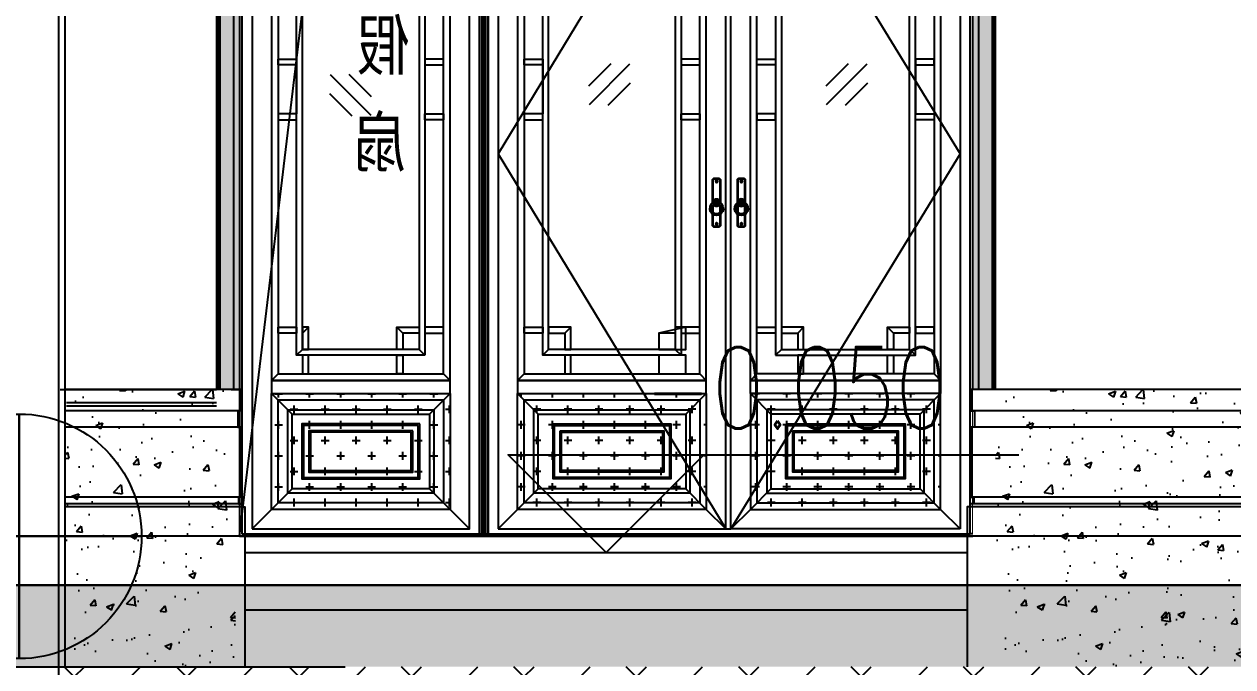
# Model space of a CAD drawing. Extents: x 296441 to 853063, y 459050 to 1117990.
# Drawn here: x 658513 to 662221, y 1053205 to 1055175 of the extents above; entities that cross this region are included whole.
import ezdxf
from ezdxf.enums import TextEntityAlignment as Align
from ezdxf.xclip import XClip

# ---------------------------------------------------------------- set-up
doc = ezdxf.new("R2010")
doc.units = 0
doc.header["$LTSCALE"] = 1000
doc.header["$XCLIPFRAME"] = 0
for name, pattern in [('CENTER-1', [10, 6.25, -1.25, 1.25, -1.25]), ('CENTER2', [28.574999999999996, 19.05, -3.174999999999999, 3.174999999999999, -3.174999999999999]), ('DASH', [0.35, 0.25, -0.1]), ('E4-ELEV-S$0$HIDDEN2', [4.762499999999999, 3.175, -1.5875])]:
    doc.linetypes.add(name, pattern=pattern)
for name, color, linetype in [('1-1poumian-16-20$0$ZT1_Dim---标注---PM、LM、DY、JD', 252, 'Continuous'), ('1.5铝板', 3, 'Continuous'), ('95', 95, 'Continuous'), ('A-WALL', 1, 'Continuous'), ('A_ABOVE', 21, 'DASH'), ('B-ELEV-S02$0$A-ELEV-MEDM-HEVY', 2, 'Continuous'), ('B-ELEV-S02$0$A-ELEV-THIN', 144, 'Continuous'), ('E1-ELEV-S$0$A-WALL', 1, 'Continuous'), ('E1-ELEV-S$0$G-XREF', 2, 'Continuous'), ('E1-ELEV-S$0$J04$0$A-DETL-FNSH', 6, 'Continuous'), ('E1-TEXT-S$0$A-ANNO-LEVL', 3, 'Continuous'), ('E1-TEXT-S$0$A-ANNO-LEVL-TEXT', 255, 'Continuous'), ('E4-ELEV-S$0$A-ELEV-HDDN', 161, 'E4-ELEV-S$0$HIDDEN2'), ('E4-ELEV-S$0$A-ELEV-HEVY', 2, 'Continuous'), ('E4-ELEV-S$0$A-ELEV-MEDM-HEVY', 2, 'Continuous'), ('E4-ELEV-S$0$A-ELEV-THIN', 144, 'Continuous'), ('E4-ELEV-S$0$A-ELEV-XTHIN', 5, 'Continuous'), ('E4-ELEV-S$0$A-HOLE', 211, 'Continuous'), ('E4-ELEV-S$0$A-WALL', 1, 'Continuous'), ('E4-ELEV-S$0$G-XREF', 2, 'Continuous'), ('E4-ELEV-S$0$J04$0$A-DETL-FNSH', 6, 'Continuous'), ('E4-TEXT-S$0$G-XREF', 2, 'Continuous'), ('G-GRID', 8, 'CENTER2'), ('G-XREF', 2, 'Continuous'), ('mt2-E$0$A-ELEV-OTLN', 1, 'Continuous'), ('SL-CXJ-001', 4, 'Continuous'), ('ZT0_默认图层-----PM、LM、DY、JD', 7, 'Continuous'), ('ZT1_通用--填充---PM、LM、DY、JD', 8, 'Continuous'), ('ZT3_面板--石材板-PM、LM、DY、JD', 45, 'Continuous'), ('主框线', 4, 'Continuous'), ('副框内口线', 6, 'Continuous'), ('花格栅', 6, 'Continuous'), ('铝合金花格条', 5, 'Continuous')]:
    doc.layers.add(name, color=color, linetype=linetype)
doc.layers.add('E4-ELEV-S$0$A-ANNO-NPLT', color=215, linetype='Continuous', plot=False)
doc.layers.add('E4-TEXT-S$0$A-ANNO-NPLT', color=215, linetype='Continuous', plot=False)
doc.styles.add('-宋体', font='', dxfattribs={"width": 0.8})
doc.styles.add('E1-TEXT-S$0$GOA_01_thin_0.75', font='romans.shx', dxfattribs={"width": 0.75, "bigfont": 'hzdx.shx'})
doc.styles.get('-宋体').set_extended_font_data('SimSun')

# ---------------------------------------------------------------- blocks, each defined once
blk = doc.blocks.new('E4-ELEV-S$0$weiqiang')
at = {"layer": 'E4-ELEV-S$0$A-WALL'}
for p, q in [((119.9936870211968, 3230), (119.9996652280679, -0.0001583626726642251)), ((-119.9996652276022, -0.0001583626726642251), (119.9996652276022, 0.0001583626726642251))]:
    blk.add_line(p, q, dxfattribs=at)
at = {"layer": 'E4-ELEV-S$0$J04$0$A-DETL-FNSH'}
blk.add_line((139.9955625524744, 3209.999999999884), (139.9951528582023, 0), dxfattribs=at)
blk = doc.blocks.new('E4-ELEV-S$0$A$C6F811121')
for p, q in [((1.30385160446167e-08, -749.9999999850988), (9.313225746154785e-09, 750.0000000111759)), ((-749.9999999888241, 1.117587089538574e-08), (750.0000000093132, 0))]:
    blk.add_line(p, q)
blk.add_circle((1.117587089538574e-08, 3.725290298461914e-09), 749.9999999999998)
blk = doc.blocks.new('*U2516')
at = {"layer": 'B-ELEV-S02$0$A-ELEV-MEDM-HEVY'}
blk.add_line((293.086445615816, 4.706172812334188e-10), (-246.9182930405078, -3.964837592996123e-10), dxfattribs=at)
at = {"layer": 'B-ELEV-S02$0$A-ELEV-THIN'}
for p, q in [((293.086445615816, -64.99999999923836), (-246.9182930400421, -65.00000000010544)), ((293.086445615816, -114.9999999992675), (-246.9182930400421, -115.0000000001345)), ((293.0864456158015, -329.9999999990346), (-246.9182930405078, -329.9999999999017)), ((293.0864456157869, -349.9999999993838), (-246.9182930405078, -350.0000000002219)), ((293.0864456158015, -360.0009192622333), (-246.9182930405078, -360.0009192631005))]:
    blk.add_line(p, q, dxfattribs=at)
blk = doc.blocks.new('*U2515')
at = {"layer": 'B-ELEV-S02$0$A-ELEV-MEDM-HEVY'}
blk.add_line((873.7925263893121, 1.403073629923019e-09), (-561.2074736107897, -9.011468779582915e-10), dxfattribs=at)
at = {"layer": 'B-ELEV-S02$0$A-ELEV-THIN'}
for p, q in [((873.7925263893121, -64.9999999983059), (-561.2074736103241, -65.0000000006101)), ((873.7925263893121, -114.999999998335), (-561.2074736103241, -115.0000000006392)), ((873.7925263892976, -329.9999999981021), (-561.2074736107897, -330.0000000004064)), ((873.792526389283, -349.9999999984514), (-561.2074736107897, -350.0000000007266)), ((873.7925263892976, -360.0009192613009), (-561.2074736107897, -360.0009192636052))]:
    blk.add_line(p, q, dxfattribs=at)
blk = doc.blocks.new('铜拉环')
at = {"color": 6}
for p, q in [((-2.25, 4.465142774803098), (-2.249999999767169, -4.465142774919514)), ((2.250000000232831, 4.465142774686683), (2.249999999767169, -4.465142774919514))]:
    blk.add_line(p, q, dxfattribs=at)
for centre, radius, start, end in [((0, -18.5), 21, 96.15063982235606, 83.84936017764394), ((0, 0), 4.999999999941792, 23.49372612488886, 156.5062738751111), ((0, -18.5), 16, 98.08401390717475, 81.91598609282526), ((0, 0), 4.999999999941792, 216.9667424906364, 323.0332575093636)]:
    blk.add_arc(centre, radius, start, end, dxfattribs=at)
blk = doc.blocks.new('窗执手')
at = {"color": 6}
for points in [[(12.00000000000122, -28.76631206035407), (12.00000000023405, 43.49999999999974, 0.414213562373095), (10.00000000023405, 45.49999999999974, 0.414213562373095), (8.000000000234053, 47.50000000011616), (-8.000000000231609, 47.49999999999974, 0.414213562373095), (-10.00000000023161, 45.49999999999974, 0.414213562373095), (-12.00000000023161, 43.49999999999974), (-12.00000000023161, -28.7663120605869)], [(10.00000000000122, -21.86474908096741), (10.00000000023405, 43.49999999999974, -0.4142135623816193), (8.000000000234053, 45.50000000005795), (-8.000000000231609, 45.49999999999974, -0.4142135623730951), (-10.00000000023161, 43.49999999999974), (-10.00000000023161, -21.86474908090921)], [(-12.00000000023161, -63.23368793941361), (-12.00000000023161, -98.50000000000026, 0.414213562373095), (-10.00000000023161, -100.5000000000003, 0.414213562373095), (-8.000000000231609, -102.5000000000003), (8.000000000234053, -102.5000000000003, 0.414213562373095), (10.00000000023405, -100.5000000000003, 0.414213562373095), (12.00000000000122, -98.50002934015382), (12.00000000000122, -63.23368793964644)], [(-10.00000000023161, -64.46618531248558), (-10.00000000023161, -98.50000000000026, -0.4142135623730951), (-8.000000000231609, -100.5000000000003), (8.000000000234053, -100.5000000000003, -0.4142135623389978), (10.00000000000122, -98.50000000000026), (10.00000000000122, -64.466185312602)]]:
    blk.add_lwpolyline(points, format="xyb", dxfattribs=at)
for points in [[(-12.00000000023161, -35.41699475608792), (-12.00000000023161, -56.5830052439708)], [(-11.56706704059494, -28.47279371728681), (-10.74999999999878, -27.50000000011667), (-11.69590533082251, -26.37381240807034), (-10.54344176431064, -25.4027790385301), (-11.25146348960575, -24.11369384994057), (-9.93170497449924, -23.38615310232879), (-10.37463421630551, -21.9837091377124), (-8.938298332503706, -21.52761999529346), (-9.099113569360867, -20.06571238947825), (-7.601397897581279, -19.8986021020103), (-7.47391908848536, -18.43341114535022), (-5.972380005287647, -18.5617016680192), (-5.561506090451672, -17.14953382592674), (-4.113846898776188, -17.56829502579083), (-3.435367531374737, -16.26341911772059), (-2.097220962400257, -16.95655823563018), (-1.177209725602239, -15.80911991058409), (-4.644391538022319e-10, -16.75000000000026), (1.177209725139022, -15.80911991058409), (2.09722096170421, -16.9565582357466), (3.43536753091152, -16.26341911772059), (4.113846898312971, -17.56829502579083), (5.561506089988455, -17.14953382592674), (5.97238000482443, -18.5617016680192), (7.473919088022143, -18.43341114535022), (7.601397897118062, -19.8986021020103), (9.09911356889765, -20.06571238947825), (8.938298332040489, -21.52761999529346), (10.37463421584229, -21.9837091377124), (9.931704974036023, -23.38615310232879), (11.25146348914254, -24.11369384994057), (10.54344176384743, -25.4027790385301), (11.6959053303593, -26.37381240807034), (10.74999999953556, -27.49999999988384), (11.56706703966606, -28.47279371664652)], [(-9.93730345717509, -27.50000000005846), (-10.24999999999878, -27.50000000005846)], [(-6.829454499761283, -26.14153703744549), (-10.0530491240776, -25.50032419955849)], [(-10.00000000023161, -33.51000400341607), (-10.00000000023161, -58.48999599658444)], [(9.658132502577558, -33.2438063449811), (8.938298332040489, -33.47238000470705), (9.09911356889765, -34.93428761052226), (7.601397897118062, -35.10139789799021), (7.473919088022143, -36.56658885465029), (5.97238000482443, -36.43829833198131), (5.561506089988455, -37.85046617407377), (4.113846898312971, -37.43170497420968), (3.43536753091152, -38.73658088227992), (2.09722096193704, -38.04344176437033), (1.177209725139022, -39.19088008941642), (1.222133505507372e-12, -38.25000000000026), (-1.177209725602239, -39.19088008941642), (-2.097220962167427, -38.04344176425391), (-3.435367531374737, -38.73658088227992), (-4.113846898776188, -37.43170497420968), (-5.561506090451672, -37.85046617407377), (-5.972380005287647, -36.43829833198131), (-7.47391908848536, -36.56658885465029), (-7.601397897581279, -35.10139789799021), (-9.099113569360867, -34.93428761052226), (-8.938298332503706, -33.47238000470705), (-9.658132502575114, -33.24380634515572)], [(-9.469765208194673, -23.57749481831004), (-4.731779619584501, -25.54003270692218)], [(-4.157348061444878, -24.72214883466975), (-8.522563526172831, -21.80540511180905)], [(-4.884746649999812, -30.76388336333937), (-8.522563526172831, -33.19459488819146)], [(-3.535533905726567, -23.96446609380681), (-7.247844506985217, -20.25215549254816)], [(-3.535533905726567, -31.03553390619371), (-7.247844506985217, -34.74784450745236)], [(-2.777851165503904, -23.34265193872878), (-5.694594888946682, -18.97743647417545)], [(-2.777851165271073, -31.65734806115532), (-5.694594888713851, -36.02256352588327)], [(-1.91341716237244, -22.88060233771128), (-3.92250518244569, -18.0302347920954)], [(-1.91341716237244, -32.11939766228923), (-3.922505182212859, -36.96976520802153)], [(-0.9754516088857201, -22.59607359778627), (-1.999675801022619, -17.44695087592143)], [(-0.9754516088857201, -32.40392640215603), (-1.999675801255449, -37.55304912402087)], [(-6.972697974561015e-10, -17.25000000000026), (-2.316085101483623e-10, -22.50000000005846)], [(-6.972697974561015e-10, -37.75000000000026), (-2.316085101483623e-10, -32.49999999994205)], [(0.9754516084225031, -22.59607359772806), (1.999675800559402, -17.44695087586322)], [(0.9754516086553338, -32.40392640227245), (1.999675800792232, -37.55304912407908)], [(1.913417161909223, -22.88060233753666), (3.922505181982473, -18.03023479192078)], [(1.913417161909223, -32.11939766246385), (3.922505181749642, -36.96976520819615)], [(2.777851165040687, -23.34265193855416), (5.694594888483465, -18.97743647388441)], [(2.777851165040687, -31.65734806150456), (5.694594888250634, -36.02256352617431)], [(3.53553390549618, -23.96446609363218), (7.247844506754831, -20.25215549248995)], [(3.53553390549618, -31.03553390631012), (7.247844506987661, -34.74784450745236)], [(4.157348061214492, -24.72214883449513), (8.522563526175276, -21.80540511157622)], [(9.469765208197117, -23.57749481831004), (4.731779619354114, -25.54003270686397)], [(4.884746649303764, -30.76388336316475), (8.522563526175276, -33.19459488842429)], [(6.829454499530897, -26.14153703732907), (10.05304912408005, -25.50032419938387)], [(9.937303457410366, -27.50000000011667), (10.25000000000122, -27.50000000011667)], [(10.00000000000122, -58.48999599681727), (10.00000000000122, -33.51000400318324)], [(12.00000000000122, -56.58300524432005), (12.00000000000122, -35.41699475573867)]]:
    blk.add_lwpolyline(points, dxfattribs=at)
at = {"color": 6, "linetype": 'ByBlock'}
for centre in [(1.222133505507372e-12, 37.50000000005795), (1.222133505507372e-12, -92.50000000005846)]:
    blk.add_circle(centre, 3.600000000093132, dxfattribs=at)
at = {"color": 6, "linetype": 'DASH', "ltscale": 0.002}
for centre in [(1.222133505507372e-12, 37.49999999999974), (1.222133505507372e-12, -92.50000000000026)]:
    blk.add_circle(centre, 2.5, dxfattribs=at)
at = {"color": 6}
blk.add_blockref('铜拉环', (1.222133505507372e-12, -27.50000000000026), dxfattribs=at)
blk = doc.blocks.new('单层玻璃')
at = {"layer": '95'}
for p, q in [((-1.216571543132886, -0.08520069334190339), (0.08520069322548807, 1.216571543191094)), ((-1.183139254106209, -1.183139254106209), (1.183139254106209, 1.183139254106209)), ((-0.08520069322548807, -1.216571543249302), (1.216571543132886, 0.08520069334190339))]:
    blk.add_line(p, q, dxfattribs=at)
blk = doc.blocks.new('*U1991')
at = {"layer": 'ZT1_通用--填充---PM、LM、DY、JD', "ltscale": 1000}
h = blk.add_hatch(dxfattribs=at)
h.set_pattern_fill('CROSS', color=256, scale=30)
h.set_pattern_definition([(0, (-1401.252191806105, -2709.252186925574), (47.625, 47.625), [23.8125, -71.4375]), (90, (-1389.345941806105, -2721.158436925574), (-47.625, 47.625), [23.8125, -71.4375])])
h.paths.add_polyline_path([(-1401.252191806105, -2354.000053827609), (-817.7477849922725, -2354.000041312538), (-817.7477849922725, -2709.252174410503), (-1401.252191806105, -2709.252186925574)])
h = blk.add_hatch(dxfattribs=at)
h.set_pattern_fill('CROSS', color=256, scale=30)
h.set_pattern_definition([(0, (-682.2522150072041, -2709.252177407034), (47.625, 47.625), [23.8125, -71.4375]), (90, (-670.3459650072041, -2721.158427407034), (-47.625, 47.625), [23.8125, -71.4375])])
h.paths.add_polyline_path([(-103.7478284289832, -2354.000044309301), (-682.2522150072036, -2354.000041312538), (-682.2522150072036, -2709.252174410503), (-103.7478284289832, -2709.252177407034)])
for p, q in [((-757.9999957808759, -469.9996811663732), (-1460.999997660061, -1619.499851761111, 2.318144537655567e-09)), ((-742.0000042187166, -469.9996811663732), (-44.00002257502683, -1619.499842242571, 2.318144537655567e-09)), ((-1460.999997660061, -1619.499851761111, 2.318144537655567e-09), (-757.9999995693215, -2768.999999350868)), ((-44.00002257502683, -1619.499842242571, 2.318144537655567e-09), (-742.0000004302128, -2768.999999350868)), ((-742.0000004302128, -2769.000003319234), (-757.9999956008396, -2769.000003319234))]:
    blk.add_line(p, q)
at = {"color": 8}
for p, q in [((-1381.200036376142, -2293.947904148097, 2.318144537438727e-09), (-1401.252191806105, -2314.00005957806, 2.318144537438727e-09)), ((-837.7999797305092, -2293.947894629557), (-817.7477849922725, -2314.000066323671)), ((-662.2000202689669, -2293.947894629557), (-682.2522150072036, -2314.000066323671)), ((-123.7999838590044, -2293.947894629557, 2.318144537438727e-09), (-103.7478284289832, -2314.000050059753, 2.318144537438727e-09)), ((-1338.195294790328, -2417.056950843385, 2.318144537438727e-09), (-1401.252191806105, -2354.000053827609, 2.318144537438727e-09)), ((-817.7477849922725, -2354.000041312538), (-880.804682008049, -2417.056938328315)), ((-682.2522150072036, -2354.000041312538), (-619.1953179914271, -2417.056938328315)), ((-166.8047254447597, -2417.056941325078, 2.318144537438727e-09), (-103.7478284289832, -2354.000044309301, 2.318144537438727e-09)), ((-1338.195294790328, -2646.195289909798, 2.318144537438727e-09), (-1401.252191806105, -2709.252186925574, 2.318144537438727e-09)), ((-880.804682008049, -2646.195277394727), (-817.7477849922725, -2709.252174410503)), ((-619.1953179914271, -2646.195277394727), (-682.2522150072036, -2709.252174410503)), ((-166.8047254447597, -2646.195280391257, 2.318144537438727e-09), (-103.7478284289832, -2709.252177407034, 2.318144537438727e-09)), ((-1401.252191806105, -2709.252186925574, 2.318144537438727e-09), (-1461.000017718246, -2769.000012837541, 2.318144537438727e-09)), ((-817.7477849922725, -2709.252174410503), (-757.9999956008396, -2769.000003319234)), ((-682.2522150072036, -2709.252174410503), (-742.0000043986365, -2769.000003319234)), ((-103.7478284289832, -2709.252177407034, 2.318144537438727e-09), (-44.0000025168415, -2769.000003319234, 2.318144537438727e-09))]:
    blk.add_line(p, q, dxfattribs=at)
for points in [[(-1517.999999998379, -2784.00002700808), (-1491.999999999252, -2784.00002700808), (-1491.999999999311, 1.331325620601552e-08), (-1517.999999998437, 1.331325620601552e-08)], [(12.99999999819511, -2784.000027021393), (-13.00000000093178, -2784.000027021393), (-13.00000000098998, 1.596458582227343e-21), (12.9999999981369, 1.596458582227343e-21)], [(-1460.999997660527, -2769.000012837541), (-757.9999995693215, -2769.000003319234), (-757.9999995684484, -469.9996811663732), (-1460.999997659712, -469.9996906851465)], [(-44.00002257456117, -2769.000003319234), (-742.0000004302128, -2769.000003319234), (-742.0000004311441, -469.9996811663732), (-44.0000225755507, -469.999681166606)], [(-817.7477849922725, -2354.000041312538), (-817.7477849922725, -2314.000066323671), (-1401.252191806105, -2314.000078838742), (-1401.252191806105, -2354.000053827609)], [(-682.2522150072036, -2354.000041312538), (-682.2522150072036, -2314.000066323671), (-103.7478284289832, -2314.000069320435), (-103.7478284289832, -2354.000044309301)]]:
    blk.add_lwpolyline(points, close=True)
at = {"color": 2, "ltscale": 250}
for points in [[(-1381.200036376142, -2293.947904148097), (-837.7999797305092, -2293.947894629557), (-837.799962057441, -549.7996817694511), (-1381.200018703074, -549.7996912879915)], [(-123.7999838590044, -2293.947894629557), (-662.2000202689669, -2293.947894629557), (-662.2000379421515, -549.7996817694511), (-123.8000015321891, -549.7996817694511)], [(-1381.200016721976, -2374.052228911738), (-837.7999600764015, -2374.052216396667), (-837.7999600764015, -2689.199999326374), (-1381.200016721976, -2689.200011841445)], [(-123.8000035131122, -2374.05221939343), (-662.2000399230747, -2374.052216396667), (-662.2000399230747, -2689.199999326374), (-123.8000035131122, -2689.200002322905)]]:
    blk.add_lwpolyline(points, close=True, dxfattribs=at)
at = {"layer": '1.5铝板', "ltscale": 250}
for points in [[(-1401.252191806105, -2354.000053827609), (-817.7477849922725, -2354.000041312538), (-817.7477849922725, -2709.252174410503), (-1401.252191806105, -2709.252186925574)], [(-103.7478284289832, -2354.000044309301), (-682.2522150072036, -2354.000041312538), (-682.2522150072036, -2709.252174410503), (-103.7478284289832, -2709.252177407034)]]:
    blk.add_lwpolyline(points, close=True, dxfattribs=at)
at = {"layer": 'A_ABOVE', "color": 3, "linetype": 'CENTER2', "ltscale": 10, "const_width": 16}
for points in [[(-1505.000000000358, 4.007290117444495e-06), (-1504.999999998903, -2784.00002700808)], [(-4.547473508864641e-13, 3.993976861238481e-06), (-1.339230948360637e-09, -2784.000027021393)]]:
    blk.add_lwpolyline(points, dxfattribs=at)
at = {"layer": 'SL-CXJ-001', "ltscale": 250}
for points in [[(-1351.200016721976, -2404.052228911738), (-867.7999600764015, -2404.052216396667), (-867.7999600764015, -2659.199999326374), (-1351.200016721976, -2659.200011841445)], [(-153.8000035131122, -2404.05221939343), (-632.2000399230747, -2404.052216396667), (-632.2000399230747, -2659.199999326374), (-153.8000035131122, -2659.200002322905)], [(-1338.195294790328, -2417.056950843385), (-880.804682008049, -2417.056938328315), (-880.804682008049, -2646.195277394727), (-1338.195294790328, -2646.195289909798)], [(-166.8047254447597, -2417.056941325078), (-619.1953179914271, -2417.056938328315), (-619.1953179914271, -2646.195277394727), (-166.8047254447597, -2646.195280391257)], [(-926.3046881378978, -2447.05689361156), (-1292.695288660479, -2447.05699556014), (-1292.695288660479, -2616.195334626553), (-926.3046881378978, -2616.195232677972)], [(-930.9730330652674, -2451.725239695981), (-1288.02694373311, -2451.725339330458), (-1288.02694373311, -2611.526988542131), (-930.9730330652674, -2611.526888907654)], [(-947.6363432104699, -2468.388553971192), (-1271.363633587907, -2468.388645346002), (-1271.363633587907, -2594.86367426692), (-947.6363432104699, -2594.863582892343)], [(-952.3046881378978, -2473.056900055613), (-1266.695288660479, -2473.05698911632), (-1266.695288660479, -2590.195328182499), (-952.3046881378978, -2590.195239122026)], [(-212.3047273335983, -2447.056888845749), (-573.6953161025885, -2447.056990807643), (-573.6953161025885, -2616.195329874055), (-212.3047273335983, -2616.195227912161)], [(-216.9730722610261, -2451.725234930171), (-569.0269711751607, -2451.725334577961), (-569.0269711751607, -2611.526983789634), (-216.9730722610261, -2611.526884141844)], [(-233.6363824062282, -2468.388549205381), (-552.3636610299582, -2468.388640593272), (-552.3636610299582, -2594.863669514423), (-233.6363824062282, -2594.8635781263)], [(-238.3047273335978, -2473.056895289803), (-547.6953161025885, -2473.056984363589), (-547.6953161025885, -2590.195323430002), (-238.3047273335978, -2590.195234355982)]]:
    blk.add_lwpolyline(points, close=True, dxfattribs=at)
at = {"layer": '主框线'}
blk.add_lwpolyline([(-13.00000000180489, -2784.000027021393), (-1492.000000000126, -2783.99999688678), (-1491.999999999311, 3.013461362570713e-05), (-13.00000000098998, 1.596458582227343e-21)], close=True, dxfattribs=at)
at = {"layer": '副框内口线', "linetype": 'CENTER-1', "ltscale": 40}
blk.add_lwpolyline([(-4.999988907832176, -2792.000027173664), (-1500.000000000126, -2791.99999688678), (-1499.999999999311, 8.000003113220446), (-4.999988907017269, 7.999999847728759)], close=True, dxfattribs=at)
at = {"layer": '花格栅', "color": 6, "ltscale": 250}
for points in [[(-1401.252211460271, -2314.000079232226), (-817.7478046463802, -2314.000069713686), (-817.747786973312, -529.7475066853222), (-1401.252193787202, -529.7475162038626)], [(-103.7478087748755, -2314.000069713686), (-682.2521953530959, -2314.000069713686), (-682.2522130262805, -529.7475066853222), (-103.7478264480601, -529.7475066853222)]]:
    blk.add_lwpolyline(points, close=True, dxfattribs=at)
at = {"layer": '铝合金花格条'}
for p, q in [((-1324.200026330722, -1346.873753295704, -7.566064174344741e-07), (-1324.200026331653, -1496.873753295704, -7.566064174344741e-07)), ((-894.7999696930638, -1346.873743777163, -3.806213532545673e-07), (-894.7999696939951, -1496.873743777163, -3.806213532545673e-07)), ((-605.2000291027362, -1346.873743777163, -3.806213532545673e-07), (-605.2000291018048, -1496.873743777163, -3.806213532545673e-07)), ((-180.7999927006899, -1346.873743777164, -7.566064174344741e-07), (-180.7999926997586, -1496.873743777164, -7.566064174344741e-07))]:
    blk.add_line(p, q, dxfattribs=at)
for points in [[(-894.7999797337689, -2236.947894629557), (-1324.200036371485, -2236.947904148097), (-1324.200018698417, -606.7996912879915), (-894.7999620607006, -606.7996817694511)], [(-912.7999797337689, -2218.947894629557), (-1306.200036371485, -2218.947904148097), (-1306.200018698417, -624.7996912879915), (-912.7999620607006, -624.7996817694511)], [(-605.2000202657073, -2236.947894629557), (-180.7999838636611, -2236.947894629557), (-180.8000015368457, -606.7996817694511), (-605.2000379388919, -606.7996817694511)], [(-587.2000202657073, -2218.947894629557), (-198.7999838636611, -2218.947894629557), (-198.8000015368457, -624.7996817694511), (-587.2000379388919, -624.7996817694511)], [(-1324.200026330722, -1346.873753295704), (-1381.200026330722, -1346.873753295704), (-1381.200026330722, -1328.873753295704), (-1324.200026330722, -1328.873753295704)], [(-894.7999696939951, -1346.873743777163), (-837.7999696939951, -1346.873743777163), (-837.7999696939951, -1328.873743777163), (-894.7999696939951, -1328.873743777163)], [(-605.2000291018048, -1346.873743777163), (-662.2000291018048, -1346.873743777163), (-662.2000291018048, -1328.873743777163), (-605.2000291018048, -1328.873743777163)], [(-180.7999927006899, -1346.873743777164), (-123.7999927006899, -1346.873743777164), (-123.7999927006899, -1328.873743777164), (-180.7999927006899, -1328.873743777164)], [(-1324.200026330722, -1496.873753295704), (-1381.200026330722, -1496.873753295704), (-1381.200026330722, -1514.873753295704), (-1324.200026330722, -1514.873753295704)], [(-894.7999696939951, -1496.873743777163), (-837.7999696939951, -1496.873743777163), (-837.7999696939951, -1514.873743777163), (-894.7999696939951, -1514.873743777163)], [(-605.2000291018048, -1496.873743777163), (-662.2000291018048, -1496.873743777163), (-662.2000291018048, -1514.873743777163), (-605.2000291018048, -1514.873743777163)], [(-180.7999927006899, -1496.873743777164), (-123.7999927006899, -1496.873743777164), (-123.7999927006899, -1514.873743777164), (-180.7999927006899, -1514.873743777164)], [(-1381.200036375676, -2168.947904150891), (-1381.200036376607, -2150.947904150891), (-1324.200036376607, -2150.947904148097), (-1324.200036375676, -2168.947904148097)], [(-837.7999797305092, -2168.947894632816), (-837.7999797295779, -2150.947894632816), (-894.7999797295779, -2150.94789462979), (-894.7999797305092, -2168.94789462979)], [(-662.2000202689669, -2168.947894632816), (-662.2000202698982, -2150.947894632816), (-605.2000202698982, -2150.94789462979), (-605.2000202689669, -2168.94789462979)], [(-123.7999838594701, -2168.947894632351), (-123.7999838585388, -2150.947894632351), (-180.7999838585388, -2150.947894629557), (-180.7999838594701, -2168.947894629557)], [(-1256.200036372416, -2293.947904148097), (-1238.200036372416, -2293.947904148097), (-1238.200036372416, -2236.947904148097), (-1256.200036372416, -2236.947904148097)], [(-962.7999797337689, -2293.94789462979), (-980.7999797337689, -2293.94789462979), (-980.7999797337689, -2236.94789462979), (-962.7999797337689, -2236.94789462979)], [(-537.2000202657073, -2293.94789462979), (-619.2000261394423, -2293.94789462979), (-619.2000261394423, -2236.94789462979), (-537.2000202657073, -2236.94789462979)], [(-248.7999838627293, -2293.947894629557), (-266.7999838627293, -2293.947894629557), (-266.7999838627293, -2236.947894629557), (-248.7999838627293, -2236.947894629557)]]:
    blk.add_lwpolyline(points, close=True, dxfattribs=at)
for points, elevation in [([(-1238.200036372416, -2150.947904147864), (-1256.200036372416, -2168.947904148097), (-1256.200036372416, -2218.947904148097), (-1238.200036372416, -2218.947904148097), (-1238.200036372416, -2150.947904148097), (-1306.200036372416, -2150.947904148097), (-1306.200036372416, -2168.947904148097), (-1256.200036372416, -2168.947904148097)], 3.050862748710248e-05), ([(-980.7999797337689, -2150.947894629557), (-962.7999797337689, -2168.94789462979), (-962.7999797337689, -2218.94789462979), (-980.7999797337689, -2218.94789462979), (-980.7999797337689, -2150.94789462979), (-912.7999797337689, -2150.947894630022), (-912.7999797337689, -2168.947894630022), (-962.7999797337689, -2168.94789462979)], 3.088461255128239e-05), ([(-619.2000261394423, -2150.947894629557), (-537.2000202657073, -2168.94789462979), (-537.2000202657073, -2218.94789462979), (-619.2000261394423, -2218.94789462979), (-619.2000261394423, -2150.94789462979), (-587.2000202657073, -2150.947894630022), (-587.2000202657073, -2168.947894630022), (-537.2000202657073, -2168.94789462979)], 3.088461255128217e-05), ([(-266.7999838627297, -2150.947894629557), (-248.7999838627297, -2168.947894629557), (-248.7999838627297, -2218.947894629557), (-266.7999838627297, -2218.947894629557), (-266.7999838627297, -2150.947894629557), (-198.7999838627297, -2150.947894629557), (-198.7999838627297, -2168.947894629557), (-248.7999838627297, -2168.947894629557)], 3.050862748710248e-05), ([(-1306.200036371485, -2218.947904148097), (-1324.200036371485, -2236.947904148097)], 3.050862748710248e-05), ([(-912.7999797337689, -2218.947894629557), (-894.7999797337689, -2236.947894629557)], 3.088461255128239e-05), ([(-587.2000202657073, -2218.947894629557), (-605.2000202657073, -2236.947894629557)], 3.088461255128239e-05), ([(-198.7999838636611, -2218.947894629557), (-180.7999838636611, -2236.947894629557)], 3.050862748710248e-05)]:
    blk.add_lwpolyline(points, dxfattribs=dict(at, elevation=elevation))
at = {"xscale": -52.5, "yscale": 52.5, "zscale": 52.5}
for p in [(-1113.697843567003, -1405.974266212899, -3.806213532545673e-07), (-385.9067846360849, -1405.974282338982, -3.806213532547842e-07)]:
    blk.add_blockref('单层玻璃', p, dxfattribs=at)
for p in [(-789.97818479751, -1741.500003319234), (-713.7260575757828, -1741.500003319234)]:
    blk.add_blockref('窗执手', p)
blk = doc.blocks.new('*U1990')
at = {"layer": 'ZT1_通用--填充---PM、LM、DY、JD', "ltscale": 1000}
h = blk.add_hatch(dxfattribs=at)
h.set_pattern_fill('CROSS', color=256, scale=30)
h.set_pattern_definition([(0, (104.2710509000281, -2709.252234325279), (47.625, 47.625), [23.8125, -71.4375]), (90, (116.1773009000281, -2721.158484325279), (-47.625, 47.625), [23.8125, -71.4375])])
h.paths.add_polyline_path([(104.2710509000281, -2353.999984394526), (651.7754284878029, -2354.000101227313), (651.7754284878029, -2709.252234325279), (104.2710509000281, -2709.252117492491)])
at = {"color": 8}
for p, q in [((124.3232063300493, -2293.947834715014, 2.318144537438727e-09), (104.2710509000281, -2313.999990144977, 2.318144537438727e-09)), ((631.7232337495079, -2293.947954544332, 2.318144537221886e-09), (651.7754284878029, -2314.000126238447, 2.318144537221886e-09)), ((167.3279479158045, -2417.056881410303, 2.318144537438727e-09), (104.2710509000281, -2353.999984394526, 2.318144537438727e-09)), ((651.7754284878029, -2354.000101227313, 2.318144537221886e-09), (588.7185314720264, -2417.05699824309, 2.318144537221886e-09)), ((167.3279479158045, -2646.195220476715, 2.318144537438727e-09), (104.2710509000281, -2709.252117492491, 2.318144537438727e-09)), ((588.7185314720264, -2646.195337309502, 2.318144537221886e-09), (651.7754284878029, -2709.252234325279, 2.318144537221886e-09)), ((104.2710509000281, -2709.252117492491, 2.318144537438727e-09), (44.52322498788635, -2768.999943404458, 2.318144537438727e-09)), ((651.7754284878029, -2709.252234325279, 2.318144537221886e-09), (711.5232178791775, -2769.000063234009, 2.318144537221886e-09))]:
    blk.add_line(p, q, dxfattribs=at)
for points in [[(44.52324504566423, -2768.999943404458), (711.5232139107538, -2769.000063234009), (711.5232139115687, -469.9997871844107), (44.52324504647913, -469.9996673553259)], [(651.7754284878029, -2354.000101227313), (651.7754284878029, -2314.000126238447), (104.2710509000281, -2314.00000940566), (104.2710509000281, -2353.999984394526)]]:
    blk.add_lwpolyline(points, close=True)
at = {"color": 2, "ltscale": 250}
for points in [[(124.3232063300493, -2293.947834715014), (631.7232337495079, -2293.947954544332), (631.7232518160017, -549.7997881807396), (124.3232243964849, -549.799668351422)], [(124.323225984157, -2374.052159478655), (631.7232534036739, -2374.052276311442), (631.7232534036739, -2689.20005924115), (124.323225984157, -2689.199942408362)]]:
    blk.add_lwpolyline(points, close=True, dxfattribs=at)
at = {"layer": '1.5铝板', "ltscale": 250}
blk.add_lwpolyline([(104.2710509000281, -2353.999984394526), (651.7754284878029, -2354.000101227313), (651.7754284878029, -2709.252234325279), (104.2710509000281, -2709.252117492491)], close=True, dxfattribs=at)
at = {"layer": 'SL-CXJ-001', "ltscale": 250}
for points in [[(154.323225984157, -2404.052159478655), (601.7232534036739, -2404.052276311442), (601.7232534036739, -2659.20005924115), (154.323225984157, -2659.199942408362)], [(167.3279479158045, -2417.056881410303), (588.7185314720264, -2417.05699824309), (588.7185314720264, -2646.195337309502), (167.3279479158045, -2646.195220476715)], [(558.7185314720264, -2447.056888845749), (197.3279479158045, -2447.056990807643), (197.3279479158045, -2616.195329874055), (558.7185314720264, -2616.195227912161)], [(554.0501865445985, -2451.725234930171), (201.9962928432324, -2451.725334578194), (201.9962928432324, -2611.526983789634), (554.0501865445985, -2611.526884141844)], [(537.386876399396, -2468.388549205381), (218.6596029884349, -2468.388640593272), (218.6596029884349, -2594.863669514423), (537.386876399396, -2594.863578126533)], [(532.7185314720264, -2473.056895289803), (223.3279479158045, -2473.056984363589), (223.3279479158045, -2590.195323430002), (532.7185314720264, -2590.195234355982)]]:
    blk.add_lwpolyline(points, close=True, dxfattribs=at)
at = {"layer": '主框线'}
blk.add_lwpolyline([(13.52323113397506, -2784.000027021393), (742.5232200396713, -2783.999996900093), (742.52322003874, 3.012129946000641e-05), (13.52323113304374, -8.615330671091215e-13)], close=True, dxfattribs=at)
at = {"layer": '副框内口线', "linetype": 'CENTER-1', "ltscale": 40}
blk.add_lwpolyline([(5.523220039944134, -2792.000027173664), (750.5232200396713, -2791.999996900093), (750.52322003874, 8.00000309990628), (5.523220039012811, 7.999999847727898)], close=True, dxfattribs=at)
at = {"layer": '花格栅', "color": 6, "ltscale": 250}
blk.add_lwpolyline([(104.2710312459203, -2314.000009799143), (651.7754088336369, -2314.000129628461), (651.7754269001307, -529.7476130966106), (104.2710493123559, -529.7474932672931)], close=True, dxfattribs=at)
at = {"layer": '铝合金花格条'}
for p, q in [((181.3232153684185, -1346.873751532985, -3.783032087171286e-07), (181.3232153674871, -1496.873751532985, -3.783032087171286e-07)), ((574.7232427799609, -1346.873871362535), (574.7232427790295, -1496.873871362535))]:
    blk.add_line(p, q, dxfattribs=at)
for points in [[(574.7232337462483, -2236.947954544332), (181.3232063347059, -2236.947834715014), (181.3232244011415, -606.799668351422), (574.7232518127421, -606.7997881807396)], [(556.7232337462483, -2218.947954544332), (199.3232063347059, -2218.947834715014), (199.3232244011415, -624.799668351422), (556.7232518127421, -624.7997881807396)], [(181.3232153684185, -1346.873751532985), (124.3232153684185, -1346.873751532985), (124.3232153684185, -1328.873751532985), (181.3232153684185, -1328.873751532985)], [(574.7232427790295, -1346.873871362535), (631.7232427790295, -1346.873871362535), (631.7232427790295, -1328.873871362535), (574.7232427790295, -1328.873871362535)], [(181.3232153684185, -1496.873751532985), (124.3232153684185, -1496.873751532985), (124.3232153684185, -1514.873751532985), (181.3232153684185, -1514.873751532985)], [(574.7232427790295, -1496.873871362535), (631.7232427790295, -1496.873871362535), (631.7232427790295, -1514.873871362535), (574.7232427790295, -1514.873871362535)], [(124.3232063305149, -2168.947834717808), (124.3232063295836, -2150.947834717808), (181.3232063295836, -2150.947834715014), (181.3232063305149, -2168.947834715014)], [(631.7232337495079, -2168.947954547359), (631.7232337504392, -2150.947954547359), (574.7232337504392, -2150.947954544565), (574.7232337495079, -2168.947954544565)], [(199.3232063384894, -2293.947834715014), (217.3232063384894, -2293.947834715014), (217.3232063384894, -2236.947834715014), (199.3232063384894, -2236.947834715014)], [(506.7232337462483, -2293.947954544565), (488.7232337462483, -2293.947954544565), (488.7232337462483, -2236.947954544565), (506.7232337462483, -2236.947954544565)]]:
    blk.add_lwpolyline(points, close=True, dxfattribs=at)
for points, elevation in [([(217.3232063384894, -2150.947834714781), (199.3232063384894, -2168.947834715014), (199.3232063384894, -2218.947834715014), (217.3232063384894, -2218.947834715014), (217.3232063384894, -2150.947834715014), (199.3232063337746, -2150.947834715014), (199.3232063337746, -2168.947834715014), (199.3232063384894, -2168.947834715014)], 3.050630934256482e-05), ([(488.7232337462483, -2150.947954544332), (506.7232337462483, -2168.947954544565), (506.7232337462483, -2218.947954544565), (488.7232337462483, -2218.947954544565), (488.7232337462483, -2150.947954544565), (556.7232337462483, -2150.947954544565), (556.7232337462483, -2168.947954544565), (506.7232337462483, -2168.947954544565)], 3.088693069581961e-05), ([(199.3232063347059, -2218.947834715014), (181.3232063347059, -2236.947834715014)], 3.050862748710248e-05), ([(556.7232337462483, -2218.947954544332), (574.7232337462483, -2236.947954544332)], 3.088693069581961e-05)]:
    blk.add_lwpolyline(points, dxfattribs=dict(at, elevation=elevation))
at = {"xscale": -52.5, "yscale": 52.5, "zscale": 52.5}
blk.add_blockref('单层玻璃', (347.3456464188639, -1439.753941752482, -3.80621353255001e-07), dxfattribs=at)
blk = doc.blocks.new('20200326162252')
at = {"color": 2, "style": '-宋体', "width": 0.8}
for s, p in [('假', (1.755913434899412, 58.33291486999951, 0.004580140144262862)), ('扇', (14.42258010152727, -238.2896425656509, 0.004580520765616117))]:
    blk.add_text(s, height=150, dxfattribs=at).set_placement(p, align=Align.CENTER)
blk = doc.blocks.new('20200326164845')
at = {"layer": 'ZT0_默认图层-----PM、LM、DY、JD', "ltscale": 1000}
ref = blk.add_blockref('*U1991', (-749.9999999996417, -7.99999658561137), dxfattribs=at)
XClip(ref).set_block_clipping_path([(-1499.9999999993106, -2792.000005609727), (139.05751291284196, 8.000003099909009)])
at = {"layer": 'ZT0_默认图层-----PM、LM、DY、JD', "ltscale": 1000, "xscale": -1}
blk.add_blockref('*U1990', (5.523220039012813, -7.999999847728759), dxfattribs=at)
at = {"layer": 'ZT0_默认图层-----PM、LM、DY、JD', "ltscale": 1000}
blk.add_blockref('20200326162252', (-443.6937441818991, -1427.153615516874), dxfattribs=at)
blk = doc.blocks.new('20191018112751')
at = {"layer": 'ZT3_面板--石材板-PM、LM、DY、JD'}
blk.add_lwpolyline([(0, 0), (30.00000021187589, 0), (30.0000002104789, -64.99999999976717), (20.00000021094456, -64.99999999976717), (20.00000021117739, -114.9999999997672), (27.69230790273286, -114.9999999997672), (30.00000021024607, -117.3076923075132), (30.00000021094456, -329.9999999997672), (22.30769251752645, -329.9999999995343), (22.30769251682796, -350), (32.30769251659513, -350, 0.4142218962024014), (42.30769251286983, -360.000284533482), (42.30769251286983, -850.0000000214204)], format="xyb", dxfattribs=at)
blk = doc.blocks.new('E4-ELEV-S')
at = {"layer": 'ZT1_通用--填充---PM、LM、DY、JD', "ltscale": 1000}
h = blk.add_hatch(dxfattribs=at)
h.set_pattern_fill('混凝土', color=256, scale=10)
h.set_pattern_definition([(49.99999999999999, (48895.35017838911, 450.000003278954), (71.72601826007535, -6.275213498259511), [7.5, -82.5]), (355, (48895.35017838911, 450.000003278954), (-13.8751333613, 75.21921337000119), [6, -66]), (100.4514, (48901.32734638907, 449.4770692789461), (57.85093817140216, 68.94395420609536), [6.374019000000001, -70.1142112]), (46.18420000000002, (48895.35017838911, 470.000003278954), (106.7241048625644, -16.55190143290181), [11.24999999999997, -123.7499999999998]), (96.6356, (48904.24385288917, 468.6206725791562), (93.46627055487033, 97.41178709004417), [9.561028799999999, -105.1713]), (351.1842, (48895.35017838911, 470.000003278954), (93.46619451336272, 97.41186009253246), [9, -99]), (21, (48905.35017838911, 465.000003278954), (59.69070521184616, -40.26188906653388), [7.5, -82.5]), (326.0000000000001, (48905.35017838911, 465.000003278954), (24.33153319215817, 72.5150045046853), [6, -66]), (71.4514, (48910.32440168911, 461.6448426789138), (84.02226285814899, 32.25304967099524), [6.374019000000001, -70.1142112]), (37.50000000000001, (48895.35017838911, 450.000003278954), (1.215985531729067, 33.28938538313115), [0, -65.19999999999999, 0, -67, 0, -66.25]), (7.499999999999999, (48895.35017838911, 450.000003278954), (26.30695374421486, 39.44117118823603), [0, -38.2, 0, -63.7, 0, -25.25]), (327.5, (48873.05017838906, 450.000003278954), (53.3822436172409, -2.255487173437976), [0, -25, 0, -78, 0, -103.5]), (317.5, (48863.05017838906, 450.000003278954), (58.31861693423862, 10.01049823323177), [0, -32.5, 0, -51.8, 0, -73.5])])
h.paths.add_polyline_path([(2924.999999989872, 449.9999999988358), (2994.999999986612, 449.9999999988358), (2994.999999986612, 2870.000002890592), (604.9999999885913, 2870.00000289036), (604.9999999885913, 449.999999998603), (674.9999999885913, 449.999999998603), (674.9999999885913, 2800.000002886401), (2924.999999986612, 2800.000002886634)])
h = blk.add_hatch(dxfattribs=at)
h.set_pattern_fill('混凝土', color=256, scale=30)
h.set_pattern_definition([(49.99999999999999, (139.9952613330679, -400), (215.178054780226, -18.82564049477853), [22.5, -247.5]), (355, (139.9952613330679, -400), (-41.6254000839, 225.6576401100035), [18, -198]), (100.4514, (157.9267653330462, -401.5688020000234), (173.5528145142065, 206.8318626182861), [19.122057, -210.3426336]), (46.18420000000002, (139.9952613330679, -340), (320.1723145876933, -49.65570429870542), [33.74999999999989, -371.2499999999991]), (96.6356, (166.6762848331127, -344.1379921000917), (280.398811664611, 292.2353612701325), [28.6830864, -315.5139]), (351.1842, (139.9952613330679, -340), (280.3985835400882, 292.2355802775974), [27, -297]), (21, (169.9952613330679, -355), (179.0721156355385, -120.7856671996016), [22.5, -247.5]), (326.0000000000001, (169.9952613330679, -355), (72.99459957647451, 217.5450135140559), [18, -198]), (71.4514, (184.9179312330671, -365.0654817998875), (252.066788574447, 96.75914901298572), [19.122057, -210.3426336]), (37.50000000000001, (139.9952613330679, -400), (3.647956595187201, 99.86815614939344), [0, -195.6, 0, -201, 0, -198.75]), (7.499999999999999, (139.9952613330679, -400), (78.92086123264458, 118.3235135647081), [0, -114.6, 0, -191.1, 0, -75.75]), (327.5, (73.09526133304462, -400), (160.1467308517227, -6.766461520313927), [0, -75, 0, -234, 0, -310.5]), (317.5, (43.09526133304462, -400), (174.9558508027159, 30.03149469969532), [0, -97.5, 0, -155.4, 0, -220.5])])
h.paths.add_polyline_path([(139.9952613330679, 449.9998416372109), (662.8855100501096, 449.9998416372109), (662.8855100501096, -400), (139.9952613330679, -400)])
h = blk.add_hatch(dxfattribs=at)
h.set_pattern_fill('混凝土', color=256, scale=30)
h.set_pattern_definition([(49.99999999999999, (2994.99999998929, -400.0000000002328), (215.178054780226, -18.82564049477853), [22.5, -247.5]), (355, (2994.99999998929, -400.0000000002328), (-41.6254000839, 225.6576401100035), [18, -198]), (100.4514, (3012.931503989268, -401.5688020002563), (173.5528145142065, 206.8318626182861), [19.122057, -210.3426336]), (46.18420000000002, (2994.99999998929, -340.0000000002328), (320.1723145876933, -49.65570429870542), [33.74999999999989, -371.2499999999991]), (96.6356, (3021.681023489335, -344.1379921000917), (280.398811664611, 292.2353612701325), [28.6830864, -315.5139]), (351.1842, (2994.99999998929, -340.0000000002328), (280.3985835400882, 292.2355802775974), [27, -297]), (21, (3024.99999998929, -355.0000000002328), (179.0721156355385, -120.7856671996016), [22.5, -247.5]), (326.0000000000001, (3024.99999998929, -355.0000000002328), (72.99459957647451, 217.5450135140559), [18, -198]), (71.4514, (3039.922669889289, -365.0654818003532), (252.066788574447, 96.75914901298572), [19.122057, -210.3426336]), (37.50000000000001, (2994.99999998929, -400.0000000002328), (3.647956595187201, 99.86815614939344), [0, -195.6, 0, -201, 0, -198.75]), (7.499999999999999, (2994.99999998929, -400.0000000002328), (78.92086123264458, 118.3235135647081), [0, -114.6, 0, -191.1, 0, -75.75]), (327.5, (2928.099999989267, -400.0000000002328), (160.1467308517227, -6.766461520313927), [0, -75, 0, -234, 0, -310.5]), (317.5, (2898.099999989267, -400.0000000002328), (174.9558508027159, 30.03149469969532), [0, -97.5, 0, -155.4, 0, -220.5])])
h.paths.add_polyline_path([(2994.99999998929, 449.999999997206), (4343.085918297875, 449.999999997206), (4343.085918297875, -400.0000000002328), (2994.99999998929, -400.0000000002328)])
at = {"layer": 'E4-ELEV-S$0$A-ELEV-HDDN'}
blk.add_lwpolyline([(2984.999999988358, 449.9999999988358), (2984.999999988358, 2860.000002890825), (614.9999999883585, 2860.00000289036), (614.9999999883585, 449.9999999988358)], dxfattribs=at)
at = {"layer": 'E4-ELEV-S$0$A-ELEV-HEVY'}
for p, q in [((674.9999999874271, 0), (2924.999999988824, 0)), ((692.3076922904002, -50), (2907.692307687714, -50)), ((692.3076922904002, -225), (2907.692307687714, -225))]:
    blk.add_line(p, q, dxfattribs=at)
for points in [[(2994.999999988708, 449.9999999988358), (2994.999999988358, 2870.000002890825), (604.9999999885913, 2870.00000289036), (604.9999999877764, 449.9999999988358)], [(2924.999999988708, 449.9999999988358), (2924.999999988358, 2800.000002890825), (674.9999999883585, 2800.00000289036), (674.9999999875436, 449.9999999988358)]]:
    blk.add_lwpolyline(points, dxfattribs=at)
at = {"layer": 'E4-ELEV-S$0$A-ELEV-MEDM-HEVY'}
blk.add_line((124.9989570269827, 449.9999999979045), (604.99999998766, 449.999999997206), dxfattribs=at)
at = {"layer": 'E4-ELEV-S$0$A-ELEV-THIN'}
for p, q in [((144.9989570244215, 410.0000000146683), (604.99999998766, 410.0000000142027)), ((144.9989570234902, 400.0000000223517), (604.99999998766, 400.0000000216532))]:
    blk.add_line(p, q, dxfattribs=at)
at = {"layer": 'E4-ELEV-S$0$A-ELEV-XTHIN'}
for points in [[(2988.999999988708, 449.9999999988358), (2988.999999988358, 2864.000002890592), (610.9999999885913, 2864.000002890127), (610.9999999877764, 449.9999999988358)], [(2942.999999988708, 449.9999999988358), (2942.999999988358, 2818.000002890592), (656.9999999885913, 2818.000002890127), (656.9999999877764, 449.9999999988358)]]:
    blk.add_lwpolyline(points, dxfattribs=at)
at = {"layer": 'E4-ELEV-S$0$A-HOLE'}
blk.add_lwpolyline([(674.9999999874271, 1.898035407066345e-06), (974.9999999874271, 2500.000003406545), (2924.999999988824, 2800.000001025153)], dxfattribs=at)
at = {"ltscale": 500, "xscale": -1}
blk.add_blockref('20200326164845', (674.9999999885913, 2800.000001025153), dxfattribs=at)
at = {"ltscale": 1000}
for name, p in [('*U2516', (386.9135543735465, 449.9999999974389)), ('*U2515', (3481.207473599468, 449.9999999979045))]:
    blk.add_blockref(name, p, dxfattribs=at)
at = {"ltscale": 1000, "extrusion": (0, 0, -1), "xscale": -1, "zscale": -1}
blk.add_blockref('20191018112751', (-649.9999997775303, 449.9999999988358), dxfattribs=at)
at = {"ltscale": 1000, "extrusion": (0, 0, -1), "zscale": -1}
blk.add_blockref('20191018112751', (-2950.000000200584, 449.9999999988358), dxfattribs=at)
at = {"layer": 'E4-ELEV-S$0$A-ANNO-NPLT', "xscale": 0.5, "yscale": 0.5, "zscale": 0.5}
blk.add_blockref('E4-ELEV-S$0$A$C6F811121', (-5.587935447692871e-09, 0), dxfattribs=at)
at = {"layer": 'E4-ELEV-S$0$G-XREF'}
blk.add_blockref('E4-ELEV-S$0$weiqiang', (-1.117587089538574e-08, -400), dxfattribs=at)
blk.add_blockref('E4-ELEV-S$0$weiqiang', (-1.117587089538574e-08, -400), dxfattribs=at)
blk = doc.blocks.new('E1-ELEV-S$0$weiqiang')
at = {"layer": 'E1-ELEV-S$0$A-WALL'}
for p, q in [((119.9936870211968, 3230), (119.9996652280679, -0.0001583626726642251)), ((-119.9996652276022, -0.0001583626726642251), (119.9996652276022, 0.0001583626726642251))]:
    blk.add_line(p, q, dxfattribs=at)
at = {"layer": 'E1-ELEV-S$0$J04$0$A-DETL-FNSH'}
blk.add_line((139.9955625524744, 3209.999999999884), (139.9951528582023, 2.328306436538696e-10), dxfattribs=at)
blk = doc.blocks.new('E1-ELEV-S')
at = {"layer": 'E1-ELEV-S$0$A-WALL'}
blk.add_line((-1000.000000005588, -400.0000000065193), (10599.9999999383, -400.0000000065193), dxfattribs=at)
at = {"layer": 'E1-ELEV-S$0$G-XREF'}
blk.add_blockref('E1-ELEV-S$0$weiqiang', (9599.999999994412, -400.0000000065193), dxfattribs=at)
blk = doc.blocks.new('E1-TEXT-S')
at = {"layer": 'E1-TEXT-S$0$A-ANNO-LEVL'}
blk.add_lwpolyline([(2100.000000615139, 250.0049779794645), (1800.000000615139, -49.99502202076837), (1500.000000615139, 250.0049779794645), (3066.129713218194, 250.0049779794645)], dxfattribs=at)
at = {"layer": 'E1-TEXT-S$0$A-ANNO-LEVL-TEXT', "style": 'E1-TEXT-S$0$GOA_01_thin_0.75', "width": 0.75}
blk.add_text('-0.050', height=250, dxfattribs=at).set_placement((1915.999999997672, 330.1342009272194))
blk = doc.blocks.new('E4-TEXT-S$0$A$C6F811121')
for p, q in [((1.30385160446167e-08, -749.9999999850988), (9.313225746154785e-09, 750.0000000111759)), ((-749.9999999888241, 1.117587089538574e-08), (750.0000000093132, 0))]:
    blk.add_line(p, q)
blk.add_circle((1.117587089538574e-08, 3.725290298461914e-09), 749.9999999999998)

msp = doc.modelspace()

# ---------------------------------------------------------------- hatches: boundary and pattern name
at = {"layer": '1-1poumian-16-20$0$ZT1_Dim---标注---PM、LM、DY、JD'}
h = msp.add_hatch(dxfattribs=at)
h.set_pattern_fill('AR-HBONE', color=256, scale=200, angle=1.272221872585407e-14, style=0)
h.set_pattern_definition([(135, (647718.2580306699, 1053604.769549303), (1.812178371638932e-14, 172.4209175245277), [365.76, -121.92]), (44.99999999999995, (647632.0476306699, 1053690.979949303), (1.812178371638932e-14, 172.4209175245277), [365.76, -121.92])])
h.paths.add_polyline_path([(667978.4803228278, 1053204.769549303), (667978.4803228278, 1052004.769549303), (658618.4796523947, 1052004.769549303), (658618.4796523947, 1053204.769549303)])

# ---------------------------------------------------------------- linework, layer by layer
at = {"layer": 'A-WALL'}
msp.add_line((658618.4796523944, 1053204.769390942, 5.417605957593833), (658618.4796523944, 1047504.769549305, 5.417607240826164), dxfattribs=at)
at = {"layer": 'G-GRID'}
msp.add_line((674249.8684878309, 1053604.769549305, 5.417606087174588), (592333.0773429177, 1053604.769549305, 5.417605571205094), dxfattribs=at)
at = {"layer": 'G-GRID', "linetype": 'ByBlock'}
msp.add_line((674249.8684878309, 1053454.769549305, 5.417605607518252), (592333.0773429177, 1053454.769549305, 5.417605091548758), dxfattribs=at)
at = {"layer": 'mt2-E$0$A-ELEV-OTLN', "elevation": 5.417605597288816}
msp.add_lwpolyline([(598078.2580301081, 1053454.769549305), (675574.2363185877, 1053454.769549305)], dxfattribs=at)
at = {"layer": 'mt2-E$0$A-ELEV-OTLN', "const_width": 250, "elevation": 5.417592631183688}
msp.add_lwpolyline([(598338.2580301083, 1053329.7695493), (668238.4799871113, 1053329.769549302)], dxfattribs=at)

# ---------------------------------------------------------------- block references
at = {"layer": 'E4-TEXT-S$0$A-ANNO-NPLT', "xscale": 0.5, "yscale": 0.5, "zscale": 0.5, "rotation": 180}
msp.add_blockref('E4-TEXT-S$0$A$C6F811121', (658498.4799874787, 1053604.769549305, 5.417605915504321), dxfattribs=at)
at = {"layer": 'E4-TEXT-S$0$G-XREF'}
ref = msp.add_blockref('E1-TEXT-S', (658498.4799874787, 1053604.769549305, 5.417605915504321), dxfattribs=at)
XClip(ref).set_block_clipping_path([(4490.5556892311, 7062.939740185284), (7840.335794627084, 7062.939740185284), (8190.167725071326, -2499.999999999993), (-2999.999999999971, -2500), (-2999.999999999971, 7062.939740185284), (2669.999997897889, 7062.939740185284), (3165.899124414427, 7062.939740185284), (3165.899124414427, 4619.289226609435), (4717.085017052625, 4619.289226609435), (4717.085017052625, 5079.829505288049), (4914.012165209104, 5079.829505288049), (4914.012165209104, 6160.710962699377), (4490.5556892311, 6160.710962699377)])
at = {"layer": 'G-XREF'}
for name, p in [('E4-ELEV-S', (658498.479987122, 1053604.769549305, 5.417605957593833)), ('E1-ELEV-S', (648898.4799874843, 1053604.769549311, 5.417605915504321))]:
    msp.add_blockref(name, p, dxfattribs=at)

doc.saveas('drawing.dxf')
